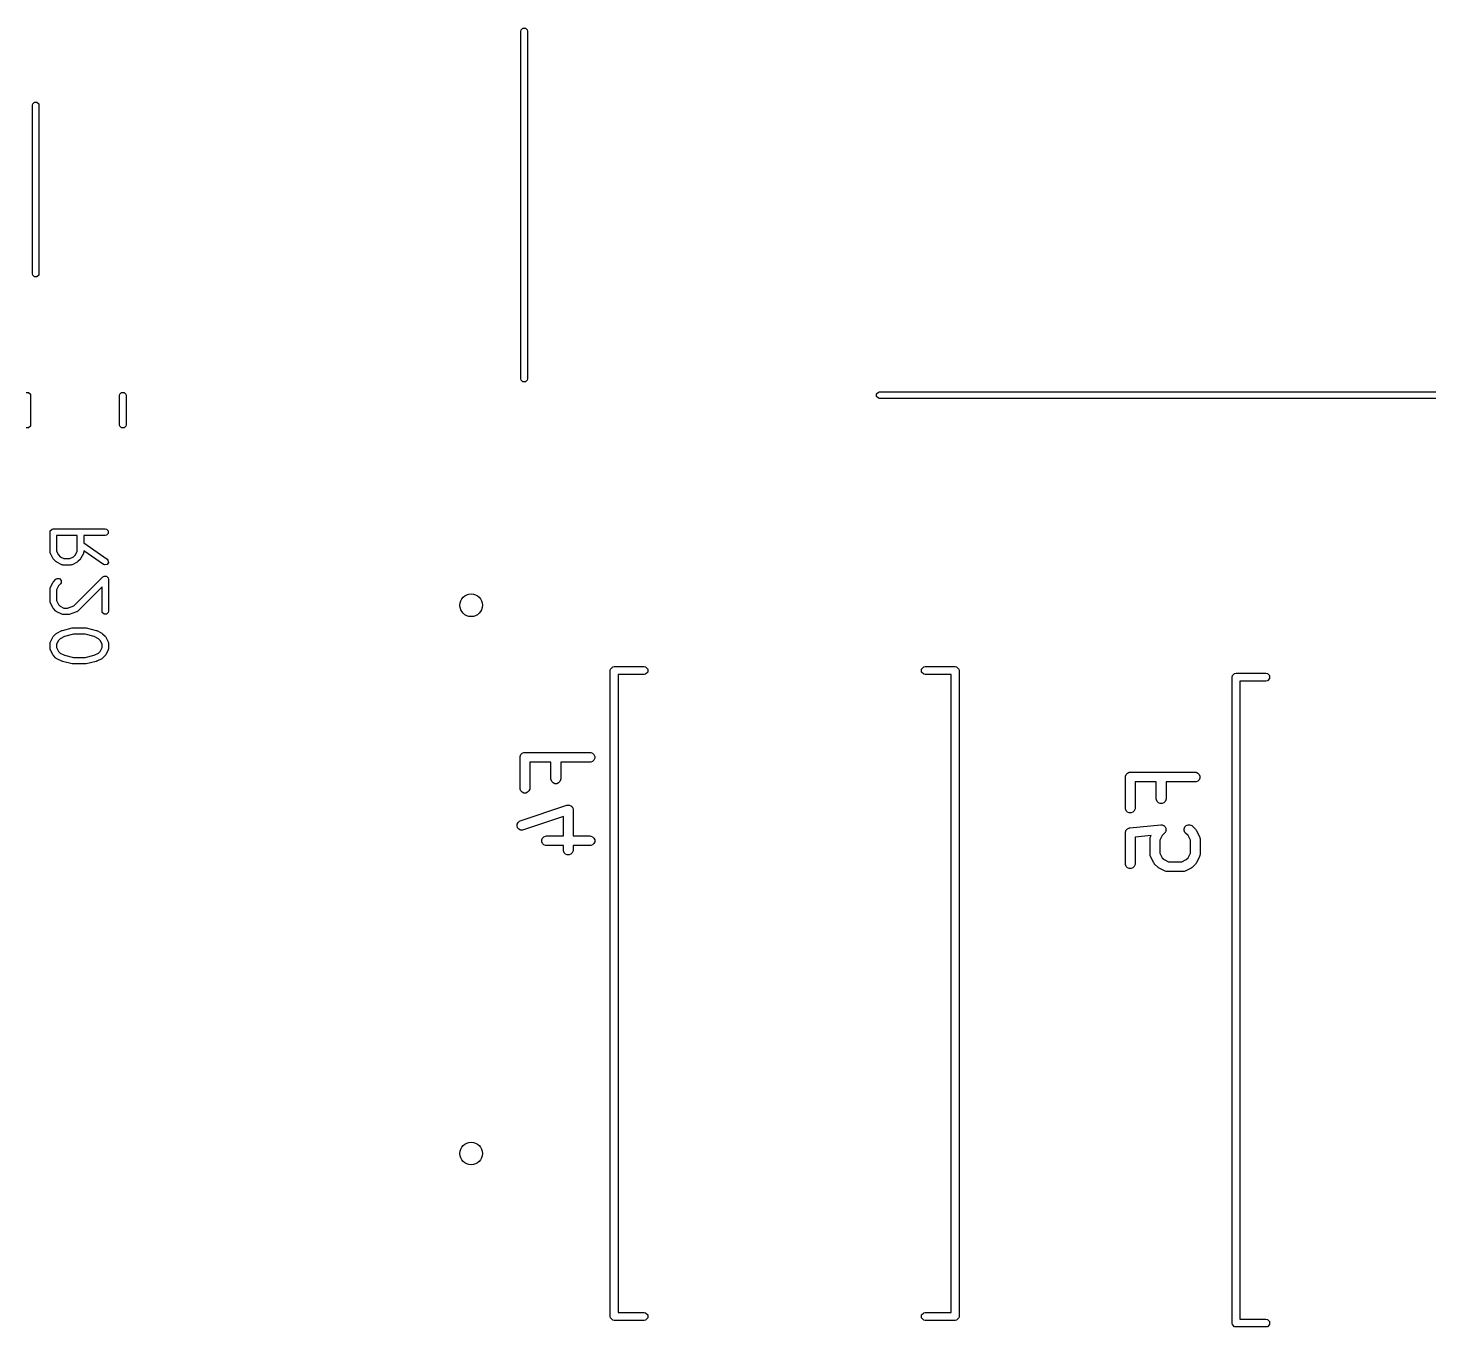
# Model space of a CAD drawing. Header units: inches. Extents: x 0.38 to 5.39, y 0.12 to 3.22.
# Drawn here: x 3.542 to 4.391, y 0.158 to 0.945 of the extents above; entities that cross this region are included whole.
import ezdxf

# ---------------------------------------------------------------- set-up
doc = ezdxf.new("R2010")
doc.units = ezdxf.units.IN
doc.header["$MEASUREMENT"] = 0
doc.layers.add('BLACK', color=250, linetype='CONTINUOUS')

msp = doc.modelspace()

# ---------------------------------------------------------------- linework, layer by layer
at = {"layer": 'BLACK', "linetype": 'CONTINUOUS'}
for p, q in [((3.84065, 0.94356), (3.8408, 0.94431)), ((3.84065, 0.73256), (3.84065, 0.94356)), ((3.8408, 0.94431), (3.84187, 0.94538)), ((3.84187, 0.94538), (3.84338, 0.94538)), ((3.84338, 0.94538), (3.84444, 0.94431)), ((3.84444, 0.94431), (3.84459, 0.94356)), ((3.84459, 0.94356), (3.84459, 0.73256)), ((3.54461, 0.89941), (3.54568, 0.90048)), ((3.54568, 0.90048), (3.54718, 0.90048)), ((3.54718, 0.90048), (3.54825, 0.89941)), ((3.54446, 0.89866), (3.54461, 0.89941)), ((3.54446, 0.86717), (3.54446, 0.89866)), ((3.54825, 0.89941), (3.5484, 0.89866)), ((3.5484, 0.89866), (3.5484, 0.86717)), ((3.54446, 0.7963), (3.54446, 0.86717)), ((3.5484, 0.86717), (3.5484, 0.7963)), ((3.54461, 0.79555), (3.54446, 0.7963)), ((3.54568, 0.79448), (3.54461, 0.79555)), ((3.54718, 0.79448), (3.54568, 0.79448)), ((3.54825, 0.79555), (3.54718, 0.79448)), ((3.5484, 0.7963), (3.54825, 0.79555)), ((3.8408, 0.73181), (3.84065, 0.73256)), ((3.84187, 0.73074), (3.8408, 0.73181)), ((3.84338, 0.73074), (3.84187, 0.73074)), ((3.84444, 0.73181), (3.84338, 0.73074)), ((3.84459, 0.73256), (3.84444, 0.73181)), ((3.54062, 0.72438), (3.54213, 0.72438)), ((3.54213, 0.72438), (3.5432, 0.72331)), ((3.5432, 0.72331), (3.54335, 0.72256)), ((3.54335, 0.72256), (3.54335, 0.70468)), ((3.59728, 0.72256), (3.59743, 0.72331)), ((3.59728, 0.70468), (3.59728, 0.72256)), ((3.59743, 0.72331), (3.5985, 0.72438)), ((3.5985, 0.72438), (3.60001, 0.72438)), ((3.60001, 0.72438), (3.60107, 0.72331)), ((3.60107, 0.72331), (3.60122, 0.72256)), ((3.60122, 0.72256), (3.60122, 0.70468)), ((4.0563, 0.72343), (4.05737, 0.7245)), ((4.0563, 0.72192), (4.0563, 0.72343)), ((4.05737, 0.7245), (4.05812, 0.72465)), ((4.05812, 0.72465), (4.78862, 0.72465)), ((4.05737, 0.72086), (4.0563, 0.72192)), ((4.05812, 0.72071), (4.05737, 0.72086)), ((4.78862, 0.72071), (4.05812, 0.72071)), ((3.54213, 0.70286), (3.54062, 0.70286)), ((3.5432, 0.70393), (3.54213, 0.70286)), ((3.54335, 0.70468), (3.5432, 0.70393)), ((3.59743, 0.70393), (3.59728, 0.70468)), ((3.5985, 0.70286), (3.59743, 0.70393)), ((3.60001, 0.70286), (3.5985, 0.70286)), ((3.60107, 0.70393), (3.60001, 0.70286)), ((3.60122, 0.70468), (3.60107, 0.70393)), ((3.55515, 0.63966), (3.5553, 0.64042)), ((3.55515, 0.62766), (3.55515, 0.63966)), ((3.5553, 0.64042), (3.55637, 0.64148)), ((3.55637, 0.64148), (3.55712, 0.64163)), ((3.55712, 0.64163), (3.58862, 0.64163)), ((3.57165, 0.63769), (3.55909, 0.63769)), ((3.55909, 0.63769), (3.55909, 0.62813)), ((3.57165, 0.62813), (3.57165, 0.63769)), ((3.58862, 0.63769), (3.57559, 0.63769)), ((3.57559, 0.63769), (3.57559, 0.63319)), ((3.58862, 0.64163), (3.58937, 0.64148)), ((3.58937, 0.63784), (3.58862, 0.63769)), ((3.58937, 0.64148), (3.59044, 0.64042)), ((3.59044, 0.63891), (3.58937, 0.63784)), ((3.59044, 0.64042), (3.59044, 0.63891)), ((3.57559, 0.63319), (3.58975, 0.62328)), ((3.55517, 0.62757), (3.55515, 0.62766)), ((3.55516, 0.62752), (3.55517, 0.62757)), ((3.55524, 0.62722), (3.55516, 0.62752)), ((3.5553, 0.62691), (3.55524, 0.62722)), ((3.55534, 0.62688), (3.5553, 0.62691)), ((3.55536, 0.62678), (3.55534, 0.62688)), ((3.55686, 0.62378), (3.55536, 0.62678)), ((3.55705, 0.62353), (3.55686, 0.62378)), ((3.55723, 0.62327), (3.55705, 0.62353)), ((3.55873, 0.62177), (3.55723, 0.62327)), ((3.55899, 0.6216), (3.55873, 0.62177)), ((3.55924, 0.6214), (3.55899, 0.6216)), ((3.55909, 0.62813), (3.56024, 0.62583)), ((3.56224, 0.6199), (3.55924, 0.6214)), ((3.56024, 0.62583), (3.56129, 0.62478)), ((3.56129, 0.62478), (3.56359, 0.62363)), ((3.56359, 0.62363), (3.56716, 0.62363)), ((3.56716, 0.62363), (3.56945, 0.62478)), ((3.5715, 0.6214), (3.5685, 0.6199)), ((3.56945, 0.62478), (3.5705, 0.62583)), ((3.5705, 0.62583), (3.57165, 0.62813)), ((3.57175, 0.6216), (3.5715, 0.6214)), ((3.57201, 0.62177), (3.57175, 0.6216)), ((3.57351, 0.62327), (3.57201, 0.62177)), ((3.57369, 0.62353), (3.57351, 0.62327)), ((3.57388, 0.62378), (3.57369, 0.62353)), ((3.57538, 0.62678), (3.57388, 0.62378)), ((3.57541, 0.62688), (3.57538, 0.62678)), ((3.57544, 0.62691), (3.57541, 0.62688)), ((3.5755, 0.62722), (3.57544, 0.62691)), ((3.57558, 0.62752), (3.5755, 0.62722)), ((3.57559, 0.62766), (3.57557, 0.62757)), ((3.57557, 0.62757), (3.57558, 0.62752)), ((3.58749, 0.62005), (3.57559, 0.62838)), ((3.57559, 0.62838), (3.57559, 0.62766)), ((3.59054, 0.62124), (3.58968, 0.62)), ((3.58975, 0.62328), (3.59028, 0.62272)), ((3.59028, 0.62272), (3.59054, 0.62124)), ((3.56234, 0.61988), (3.56224, 0.6199)), ((3.56237, 0.61985), (3.56234, 0.61988)), ((3.56268, 0.61978), (3.56237, 0.61985)), ((3.56298, 0.6197), (3.56268, 0.61978)), ((3.56302, 0.61972), (3.56298, 0.6197)), ((3.56312, 0.6197), (3.56302, 0.61972)), ((3.56762, 0.6197), (3.56312, 0.6197)), ((3.56772, 0.61972), (3.56762, 0.6197)), ((3.56776, 0.6197), (3.56772, 0.61972)), ((3.56806, 0.61978), (3.56776, 0.6197)), ((3.56837, 0.61985), (3.56806, 0.61978)), ((3.56841, 0.61988), (3.56837, 0.61985)), ((3.5685, 0.6199), (3.56841, 0.61988)), ((3.56956, 0.59489), (3.58723, 0.61256)), ((3.58723, 0.61256), (3.58786, 0.61298)), ((3.58819, 0.61974), (3.58749, 0.62005)), ((3.58786, 0.61298), (3.58937, 0.61298)), ((3.58968, 0.62), (3.58819, 0.61974)), ((3.58937, 0.61298), (3.59044, 0.61192)), ((3.59044, 0.61192), (3.59059, 0.61117)), ((3.55515, 0.60517), (3.55517, 0.60526)), ((3.55515, 0.59767), (3.55515, 0.60517)), ((3.55516, 0.60531), (3.55524, 0.60561)), ((3.55517, 0.60526), (3.55516, 0.60531)), ((3.55524, 0.60561), (3.5553, 0.60592)), ((3.5553, 0.60592), (3.55534, 0.60595)), ((3.55534, 0.60595), (3.55536, 0.60605)), ((3.55536, 0.60605), (3.55686, 0.60905)), ((3.55686, 0.60905), (3.55705, 0.6093)), ((3.55705, 0.6093), (3.55723, 0.60956)), ((3.55723, 0.60956), (3.55873, 0.61106)), ((3.55873, 0.61106), (3.55937, 0.61148)), ((3.56024, 0.607), (3.55909, 0.6047)), ((3.55909, 0.6047), (3.55909, 0.59813)), ((3.55937, 0.61148), (3.56087, 0.61148)), ((3.56151, 0.60827), (3.56024, 0.607)), ((3.56087, 0.61148), (3.56194, 0.61042)), ((3.56194, 0.60891), (3.56151, 0.60827)), ((3.56194, 0.61042), (3.56194, 0.60891)), ((3.58665, 0.60641), (3.57201, 0.59178)), ((3.58665, 0.59167), (3.58665, 0.60641)), ((3.59059, 0.61117), (3.59059, 0.59167)), ((3.55517, 0.59757), (3.55515, 0.59767)), ((3.55516, 0.59753), (3.55517, 0.59757)), ((3.55524, 0.59722), (3.55516, 0.59753)), ((3.5553, 0.59691), (3.55524, 0.59722)), ((3.55534, 0.59688), (3.5553, 0.59691)), ((3.55536, 0.59679), (3.55534, 0.59688)), ((3.55686, 0.59379), (3.55536, 0.59679)), ((3.55909, 0.59813), (3.56024, 0.59583)), ((3.56024, 0.59583), (3.56129, 0.59479)), ((3.56129, 0.59479), (3.56359, 0.59364)), ((3.5658, 0.59364), (3.56956, 0.59489)), ((3.55705, 0.59354), (3.55686, 0.59379)), ((3.55723, 0.59328), (3.55705, 0.59354)), ((3.55873, 0.59178), (3.55723, 0.59328)), ((3.55899, 0.5916), (3.55873, 0.59178)), ((3.55924, 0.59141), (3.55899, 0.5916)), ((3.56224, 0.58991), (3.55924, 0.59141)), ((3.56234, 0.58988), (3.56224, 0.58991)), ((3.56237, 0.58985), (3.56234, 0.58988)), ((3.56268, 0.58979), (3.56237, 0.58985)), ((3.56298, 0.58971), (3.56268, 0.58979)), ((3.56302, 0.58972), (3.56298, 0.58971)), ((3.56312, 0.5897), (3.56302, 0.58972)), ((3.56612, 0.5897), (3.56312, 0.5897)), ((3.56359, 0.59364), (3.5658, 0.59364)), ((3.56643, 0.58976), (3.56612, 0.5897)), ((3.56674, 0.5898), (3.56643, 0.58976)), ((3.57124, 0.5913), (3.56674, 0.5898)), ((3.57133, 0.59135), (3.57124, 0.5913)), ((3.57137, 0.59135), (3.57133, 0.59135)), ((3.57164, 0.59152), (3.57137, 0.59135)), ((3.57191, 0.59168), (3.57164, 0.59152)), ((3.57193, 0.59172), (3.57191, 0.59168)), ((3.57201, 0.59178), (3.57193, 0.59172)), ((3.5868, 0.59092), (3.58665, 0.59167)), ((3.58786, 0.58985), (3.5868, 0.59092)), ((3.58937, 0.58985), (3.58786, 0.58985)), ((3.59044, 0.59092), (3.58937, 0.58985)), ((3.59059, 0.59167), (3.59044, 0.59092)), ((3.55723, 0.57656), (3.55873, 0.57806)), ((3.55873, 0.57806), (3.55899, 0.57824)), ((3.55899, 0.57824), (3.55924, 0.57843)), ((3.55924, 0.57843), (3.56224, 0.57993)), ((3.56224, 0.57993), (3.56245, 0.57999)), ((3.56245, 0.57999), (3.56264, 0.58008)), ((3.56264, 0.58008), (3.56864, 0.58158)), ((3.56936, 0.5777), (3.56381, 0.57631)), ((3.56864, 0.58158), (3.56888, 0.58159)), ((3.56888, 0.58159), (3.56912, 0.58164)), ((3.56912, 0.58164), (3.57662, 0.58164)), ((3.57638, 0.5777), (3.56936, 0.5777)), ((3.58193, 0.57631), (3.57638, 0.5777)), ((3.57662, 0.58164), (3.57686, 0.58159)), ((3.57686, 0.58159), (3.5771, 0.58158)), ((3.5771, 0.58158), (3.5831, 0.58008)), ((3.5831, 0.58008), (3.58329, 0.57999)), ((3.58329, 0.57999), (3.5835, 0.57993)), ((3.5835, 0.57993), (3.5865, 0.57843)), ((3.5865, 0.57843), (3.58675, 0.57824)), ((3.58675, 0.57824), (3.58701, 0.57806)), ((3.58701, 0.57806), (3.58851, 0.57656)), ((3.55515, 0.57217), (3.55517, 0.57227)), ((3.55515, 0.56917), (3.55515, 0.57217)), ((3.55517, 0.56907), (3.55515, 0.56917)), ((3.55516, 0.57231), (3.55524, 0.57261)), ((3.55517, 0.57227), (3.55516, 0.57231)), ((3.55524, 0.57261), (3.5553, 0.57292)), ((3.5553, 0.57292), (3.55534, 0.57296)), ((3.55534, 0.57296), (3.55536, 0.57305)), ((3.55536, 0.57305), (3.55686, 0.57605)), ((3.55686, 0.57605), (3.55705, 0.5763)), ((3.55705, 0.5763), (3.55723, 0.57656)), ((3.56024, 0.574), (3.55909, 0.57171)), ((3.55909, 0.57171), (3.55909, 0.56964)), ((3.55909, 0.56964), (3.56024, 0.56734)), ((3.56129, 0.57505), (3.56024, 0.574)), ((3.56381, 0.57631), (3.56129, 0.57505)), ((3.58445, 0.57505), (3.58193, 0.57631)), ((3.5855, 0.574), (3.58445, 0.57505)), ((3.58665, 0.57171), (3.5855, 0.574)), ((3.5855, 0.56734), (3.58665, 0.56964)), ((3.58665, 0.56964), (3.58665, 0.57171)), ((3.58851, 0.57656), (3.58869, 0.5763)), ((3.58869, 0.5763), (3.58888, 0.57605)), ((3.58888, 0.57605), (3.59038, 0.57305)), ((3.59038, 0.57305), (3.5904, 0.57296)), ((3.5904, 0.57296), (3.59044, 0.57292)), ((3.59044, 0.57292), (3.5905, 0.57261)), ((3.5905, 0.57261), (3.59058, 0.57231)), ((3.59058, 0.57231), (3.59057, 0.57227)), ((3.59057, 0.57227), (3.59059, 0.57217)), ((3.59059, 0.56917), (3.59057, 0.56907)), ((3.59059, 0.57217), (3.59059, 0.56917)), ((3.55516, 0.56903), (3.55517, 0.56907)), ((3.55524, 0.56873), (3.55516, 0.56903)), ((3.5553, 0.56842), (3.55524, 0.56873)), ((3.55534, 0.56839), (3.5553, 0.56842)), ((3.55536, 0.56829), (3.55534, 0.56839)), ((3.55686, 0.56529), (3.55536, 0.56829)), ((3.55705, 0.56504), (3.55686, 0.56529)), ((3.55723, 0.56478), (3.55705, 0.56504)), ((3.55873, 0.56328), (3.55723, 0.56478)), ((3.55899, 0.5631), (3.55873, 0.56328)), ((3.55924, 0.56291), (3.55899, 0.5631)), ((3.56224, 0.56141), (3.55924, 0.56291)), ((3.56024, 0.56734), (3.56129, 0.56629)), ((3.56129, 0.56629), (3.56381, 0.56503)), ((3.56245, 0.56135), (3.56224, 0.56141)), ((3.56264, 0.56126), (3.56245, 0.56135)), ((3.56864, 0.55976), (3.56264, 0.56126)), ((3.56381, 0.56503), (3.56936, 0.56364)), ((3.56936, 0.56364), (3.57638, 0.56364)), ((3.57638, 0.56364), (3.58193, 0.56503)), ((3.5831, 0.56126), (3.5771, 0.55976)), ((3.58193, 0.56503), (3.58445, 0.56629)), ((3.58329, 0.56135), (3.5831, 0.56126)), ((3.5835, 0.56141), (3.58329, 0.56135)), ((3.5865, 0.56291), (3.5835, 0.56141)), ((3.58445, 0.56629), (3.5855, 0.56734)), ((3.58675, 0.5631), (3.5865, 0.56291)), ((3.58701, 0.56328), (3.58675, 0.5631)), ((3.58851, 0.56478), (3.58701, 0.56328)), ((3.58869, 0.56504), (3.58851, 0.56478)), ((3.58888, 0.56529), (3.58869, 0.56504)), ((3.59038, 0.56829), (3.58888, 0.56529)), ((3.5904, 0.56839), (3.59038, 0.56829)), ((3.59044, 0.56842), (3.5904, 0.56839)), ((3.5905, 0.56873), (3.59044, 0.56842)), ((3.59058, 0.56903), (3.5905, 0.56873)), ((3.59057, 0.56907), (3.59058, 0.56903)), ((3.56888, 0.55975), (3.56864, 0.55976)), ((3.56912, 0.5597), (3.56888, 0.55975)), ((3.57662, 0.5597), (3.56912, 0.5597)), ((3.57686, 0.55975), (3.57662, 0.5597)), ((3.5771, 0.55976), (3.57686, 0.55975)), ((3.89483, 0.55572), (3.89501, 0.55663)), ((3.89483, 0.16399), (3.89483, 0.55572)), ((3.89501, 0.55663), (3.89629, 0.55791)), ((3.89629, 0.55791), (3.8972, 0.55809)), ((3.8972, 0.55809), (3.91531, 0.55809)), ((3.91531, 0.55336), (3.89956, 0.55336)), ((3.89956, 0.55336), (3.89956, 0.16635)), ((3.91531, 0.55809), (3.91621, 0.55791)), ((3.91621, 0.55354), (3.91531, 0.55336)), ((3.91621, 0.55791), (3.91749, 0.55663)), ((3.91749, 0.55482), (3.91621, 0.55354)), ((3.91749, 0.55663), (3.91749, 0.55482)), ((4.0836, 0.55663), (4.08488, 0.55791)), ((4.0836, 0.55482), (4.0836, 0.55663)), ((4.08488, 0.55354), (4.0836, 0.55482)), ((4.08488, 0.55791), (4.08578, 0.55809)), ((4.08578, 0.55336), (4.08488, 0.55354)), ((4.08578, 0.55809), (4.10389, 0.55809)), ((4.10153, 0.55336), (4.08578, 0.55336)), ((4.10153, 0.16635), (4.10153, 0.55336)), ((4.10389, 0.55809), (4.10479, 0.55791)), ((4.10479, 0.55791), (4.10607, 0.55663)), ((4.10607, 0.55663), (4.10625, 0.55572)), ((4.10625, 0.55572), (4.10625, 0.16399)), ((4.27183, 0.55172), (4.27201, 0.55263)), ((4.27201, 0.55263), (4.27329, 0.55391)), ((4.27329, 0.55391), (4.2742, 0.55409)), ((4.2742, 0.55409), (4.29231, 0.55409)), ((4.29231, 0.55409), (4.29321, 0.55391)), ((4.29321, 0.55391), (4.29449, 0.55263)), ((4.29449, 0.55263), (4.29449, 0.55082)), ((4.27183, 0.15999), (4.27183, 0.55172)), ((4.29231, 0.54936), (4.27656, 0.54936)), ((4.27656, 0.54936), (4.27656, 0.16235)), ((4.29321, 0.54954), (4.29231, 0.54936)), ((4.29449, 0.55082), (4.29321, 0.54954)), ((3.84013, 0.50311), (3.84018, 0.50368)), ((3.84013, 0.48436), (3.84013, 0.50311)), ((3.84018, 0.50368), (3.84062, 0.50475)), ((3.84062, 0.50475), (3.84144, 0.50556)), ((3.84144, 0.50556), (3.8425, 0.506)), ((3.8425, 0.506), (3.84308, 0.50606)), ((3.84308, 0.50606), (3.88245, 0.50606)), ((3.88245, 0.50606), (3.88303, 0.506)), ((3.88303, 0.506), (3.88409, 0.50556)), ((3.88409, 0.50556), (3.8849, 0.50475)), ((3.8849, 0.50146), (3.88409, 0.50065)), ((3.8849, 0.50475), (3.88535, 0.50368)), ((3.88535, 0.50253), (3.8849, 0.50146)), ((3.88535, 0.50368), (3.88535, 0.50253)), ((3.85887, 0.50015), (3.84603, 0.50015)), ((3.84603, 0.50015), (3.84603, 0.48436)), ((3.85887, 0.48998), (3.85887, 0.50015)), ((3.88245, 0.50015), (3.86478, 0.50015)), ((3.86478, 0.50015), (3.86478, 0.48998)), ((3.88303, 0.50021), (3.88245, 0.50015)), ((3.88409, 0.50065), (3.88303, 0.50021)), ((4.20718, 0.49168), (4.20762, 0.49275)), ((4.20762, 0.49275), (4.20844, 0.49356)), ((4.20844, 0.49356), (4.2095, 0.494)), ((4.2095, 0.494), (4.21008, 0.49406)), ((4.21008, 0.49406), (4.24945, 0.49406)), ((4.24945, 0.49406), (4.25003, 0.494)), ((4.25003, 0.494), (4.25109, 0.49356)), ((4.25109, 0.49356), (4.2519, 0.49275)), ((4.2519, 0.49275), (4.25235, 0.49168)), ((3.84018, 0.48378), (3.84013, 0.48436)), ((3.84603, 0.48436), (3.84598, 0.48378)), ((3.85893, 0.48941), (3.85887, 0.48998)), ((3.85937, 0.48834), (3.85893, 0.48941)), ((3.86019, 0.48753), (3.85937, 0.48834)), ((3.86125, 0.48709), (3.86019, 0.48753)), ((3.8624, 0.48709), (3.86125, 0.48709)), ((3.86347, 0.48753), (3.8624, 0.48709)), ((3.86428, 0.48834), (3.86347, 0.48753)), ((3.86472, 0.48941), (3.86428, 0.48834)), ((3.86478, 0.48998), (3.86472, 0.48941)), ((4.20713, 0.49111), (4.20718, 0.49168)), ((4.20713, 0.47236), (4.20713, 0.49111)), ((4.22587, 0.48815), (4.21303, 0.48815)), ((4.21303, 0.48815), (4.21303, 0.47236)), ((4.22587, 0.47798), (4.22587, 0.48815)), ((4.24945, 0.48815), (4.23178, 0.48815)), ((4.23178, 0.48815), (4.23178, 0.47798)), ((4.25003, 0.48821), (4.24945, 0.48815)), ((4.25109, 0.48865), (4.25003, 0.48821)), ((4.2519, 0.48946), (4.25109, 0.48865)), ((4.25235, 0.49053), (4.2519, 0.48946)), ((4.25235, 0.49168), (4.25235, 0.49053)), ((3.84062, 0.48272), (3.84018, 0.48378)), ((3.84144, 0.4819), (3.84062, 0.48272)), ((3.8425, 0.48146), (3.84144, 0.4819)), ((3.84366, 0.48146), (3.8425, 0.48146)), ((3.84472, 0.4819), (3.84366, 0.48146)), ((3.84553, 0.48272), (3.84472, 0.4819)), ((3.84598, 0.48378), (3.84553, 0.48272)), ((4.22593, 0.47741), (4.22587, 0.47798)), ((4.22637, 0.47634), (4.22593, 0.47741)), ((4.22719, 0.47553), (4.22637, 0.47634)), ((4.23128, 0.47634), (4.23047, 0.47553)), ((4.23172, 0.47741), (4.23128, 0.47634)), ((4.23178, 0.47798), (4.23172, 0.47741)), ((3.84027, 0.46466), (3.86839, 0.47404)), ((3.86839, 0.47404), (3.86868, 0.4741)), ((3.86868, 0.4741), (3.86875, 0.47413)), ((3.86875, 0.47413), (3.86881, 0.47413)), ((3.86881, 0.47413), (3.86896, 0.47416)), ((3.86896, 0.47416), (3.86943, 0.47413)), ((3.86943, 0.47413), (3.8699, 0.47413)), ((3.8699, 0.47413), (3.87, 0.47409)), ((3.87, 0.47409), (3.87011, 0.47408)), ((3.87011, 0.47408), (3.87053, 0.47387)), ((3.87053, 0.47387), (3.87097, 0.47369)), ((3.87097, 0.47369), (3.87104, 0.47361)), ((3.87104, 0.47361), (3.87114, 0.47357)), ((3.87114, 0.47357), (3.87145, 0.47321)), ((3.87145, 0.47321), (3.87178, 0.47287)), ((3.87178, 0.47287), (3.87182, 0.47278)), ((3.87182, 0.47278), (3.87189, 0.4727)), ((3.87189, 0.4727), (3.87204, 0.47225)), ((3.87204, 0.47225), (3.87222, 0.47181)), ((3.87222, 0.47181), (3.87224, 0.47166)), ((3.87224, 0.47166), (3.87226, 0.4716)), ((3.87226, 0.4716), (3.87225, 0.47153)), ((3.87225, 0.47153), (3.87228, 0.47123)), ((3.87228, 0.47123), (3.87228, 0.45544)), ((4.20718, 0.47178), (4.20713, 0.47236)), ((4.20762, 0.47072), (4.20718, 0.47178)), ((4.20844, 0.4699), (4.20762, 0.47072)), ((4.2095, 0.46946), (4.20844, 0.4699)), ((4.21066, 0.46946), (4.2095, 0.46946)), ((4.21172, 0.4699), (4.21066, 0.46946)), ((4.21253, 0.47072), (4.21172, 0.4699)), ((4.21298, 0.47178), (4.21253, 0.47072)), ((4.21303, 0.47236), (4.21298, 0.47178)), ((4.22825, 0.47509), (4.22719, 0.47553)), ((4.2294, 0.47509), (4.22825, 0.47509)), ((4.23047, 0.47553), (4.2294, 0.47509)), ((3.83828, 0.46149), (3.83836, 0.46264)), ((3.83864, 0.4604), (3.83828, 0.46149)), ((3.83836, 0.46264), (3.83887, 0.46367)), ((3.83939, 0.45953), (3.83864, 0.4604)), ((3.83887, 0.46367), (3.83974, 0.46443)), ((3.84042, 0.45901), (3.83939, 0.45953)), ((3.83974, 0.46443), (3.84027, 0.46466)), ((3.84157, 0.45893), (3.84042, 0.45901)), ((3.84214, 0.45906), (3.84157, 0.45893)), ((3.86637, 0.46714), (3.84214, 0.45906)), ((3.86637, 0.45544), (3.86637, 0.46714)), ((4.20735, 0.45833), (4.20747, 0.45875)), ((4.20747, 0.45875), (4.20757, 0.45886)), ((4.20757, 0.45886), (4.20762, 0.459)), ((4.20762, 0.459), (4.20793, 0.4593)), ((4.20793, 0.4593), (4.2082, 0.45964)), ((4.2082, 0.45964), (4.20833, 0.45971)), ((4.20833, 0.45971), (4.20844, 0.45981)), ((4.20844, 0.45981), (4.20884, 0.45998)), ((4.20884, 0.45998), (4.20922, 0.46018)), ((4.20922, 0.46018), (4.20944, 0.46023)), ((4.20944, 0.46023), (4.2095, 0.46026)), ((4.2095, 0.46026), (4.20958, 0.46026)), ((4.20958, 0.46026), (4.20979, 0.4603)), ((4.20979, 0.4603), (4.22853, 0.46217)), ((4.22853, 0.46217), (4.22911, 0.46217)), ((4.22911, 0.46217), (4.22925, 0.46213)), ((4.22925, 0.46213), (4.2294, 0.46213)), ((4.2294, 0.46213), (4.2298, 0.46196)), ((4.2298, 0.46196), (4.23022, 0.46184)), ((4.23022, 0.46184), (4.23033, 0.46175)), ((4.23033, 0.46175), (4.23047, 0.46169)), ((4.23047, 0.46169), (4.23077, 0.46138)), ((4.23077, 0.46138), (4.23111, 0.46111)), ((4.23111, 0.46111), (4.23118, 0.46098)), ((4.23118, 0.46098), (4.23128, 0.46087)), ((4.23128, 0.46087), (4.23145, 0.46048)), ((4.23145, 0.46048), (4.23165, 0.4601)), ((4.23165, 0.4601), (4.23167, 0.45995)), ((4.23167, 0.45995), (4.23172, 0.45981)), ((4.23172, 0.45981), (4.23172, 0.45938)), ((4.23172, 0.45938), (4.23177, 0.45895)), ((4.23177, 0.45895), (4.23172, 0.45881)), ((4.23172, 0.45881), (4.23172, 0.45866)), ((4.2428, 0.45981), (4.24324, 0.46087)), ((4.2428, 0.45866), (4.2428, 0.45981)), ((4.24324, 0.46087), (4.24406, 0.46169)), ((4.24406, 0.46169), (4.24512, 0.46213)), ((4.24512, 0.46213), (4.24628, 0.46213)), ((4.24628, 0.46213), (4.24734, 0.46169)), ((4.24734, 0.46169), (4.24779, 0.46132)), ((4.24779, 0.46132), (4.24966, 0.45945)), ((4.24966, 0.45945), (4.24985, 0.45922)), ((4.24985, 0.45922), (4.24991, 0.45917)), ((4.24991, 0.45917), (4.24996, 0.45908)), ((4.24996, 0.45908), (4.25003, 0.459)), ((4.25003, 0.459), (4.25006, 0.45893)), ((4.25006, 0.45893), (4.25022, 0.45868)), ((4.25022, 0.45868), (4.25209, 0.45493)), ((3.85331, 0.45306), (3.85375, 0.45413)), ((3.85331, 0.45191), (3.85331, 0.45306)), ((3.85375, 0.45085), (3.85331, 0.45191)), ((3.85375, 0.45413), (3.85456, 0.45494)), ((3.85456, 0.45003), (3.85375, 0.45085)), ((3.85456, 0.45494), (3.85563, 0.45538)), ((3.85563, 0.45538), (3.8562, 0.45544)), ((3.8562, 0.45544), (3.86637, 0.45544)), ((3.87228, 0.45544), (3.88245, 0.45544)), ((3.88245, 0.45544), (3.88303, 0.45538)), ((3.88303, 0.45538), (3.88409, 0.45494)), ((3.88409, 0.45494), (3.8849, 0.45413)), ((3.8849, 0.45085), (3.88409, 0.45003)), ((3.8849, 0.45413), (3.88535, 0.45306)), ((3.88535, 0.45191), (3.8849, 0.45085)), ((3.88535, 0.45306), (3.88535, 0.45191)), ((4.20713, 0.45736), (4.20715, 0.45757)), ((4.20713, 0.43861), (4.20713, 0.45736)), ((4.20714, 0.45764), (4.20716, 0.45771)), ((4.20715, 0.45757), (4.20714, 0.45764)), ((4.20716, 0.45771), (4.20718, 0.45794)), ((4.20718, 0.45794), (4.20735, 0.45833)), ((4.2228, 0.45566), (4.21303, 0.45469)), ((4.21303, 0.45469), (4.21303, 0.43861)), ((4.22212, 0.45361), (4.22218, 0.45419)), ((4.22212, 0.44424), (4.22212, 0.45361)), ((4.22218, 0.45419), (4.22222, 0.45428)), ((4.22222, 0.45428), (4.22223, 0.45439)), ((4.22223, 0.45439), (4.22244, 0.45493)), ((4.22244, 0.45493), (4.2228, 0.45566)), ((4.22938, 0.45561), (4.22803, 0.45291)), ((4.22803, 0.45291), (4.22803, 0.44493)), ((4.23092, 0.45715), (4.22938, 0.45561)), ((4.23128, 0.45759), (4.23092, 0.45715)), ((4.23134, 0.45773), (4.23128, 0.45759)), ((4.23143, 0.45785), (4.23134, 0.45773)), ((4.23156, 0.45826), (4.23143, 0.45785)), ((4.23172, 0.45866), (4.23156, 0.45826)), ((4.24324, 0.45759), (4.2428, 0.45866)), ((4.24361, 0.45715), (4.24324, 0.45759)), ((4.24515, 0.45561), (4.24361, 0.45715)), ((4.2465, 0.45291), (4.24515, 0.45561)), ((4.2465, 0.44493), (4.2465, 0.45291)), ((4.25209, 0.45493), (4.2523, 0.45439)), ((4.2523, 0.45439), (4.2523, 0.45428)), ((4.2523, 0.45428), (4.25235, 0.45419)), ((4.25235, 0.45419), (4.2524, 0.45361)), ((4.2524, 0.45361), (4.2524, 0.44424)), ((3.85563, 0.44959), (3.85456, 0.45003)), ((3.8562, 0.44953), (3.85563, 0.44959)), ((3.86637, 0.44953), (3.8562, 0.44953)), ((3.86637, 0.44686), (3.86637, 0.44953)), ((3.86643, 0.44629), (3.86637, 0.44686)), ((3.86687, 0.44522), (3.86643, 0.44629)), ((3.86769, 0.44441), (3.86687, 0.44522)), ((3.86875, 0.44397), (3.86769, 0.44441)), ((3.8699, 0.44397), (3.86875, 0.44397)), ((3.87097, 0.44441), (3.8699, 0.44397)), ((3.87178, 0.44522), (3.87097, 0.44441)), ((3.87222, 0.44629), (3.87178, 0.44522)), ((3.87228, 0.44686), (3.87222, 0.44629)), ((3.88245, 0.44953), (3.87228, 0.44953)), ((3.87228, 0.44953), (3.87228, 0.44686)), ((3.88303, 0.44959), (3.88245, 0.44953)), ((3.88409, 0.45003), (3.88303, 0.44959)), ((4.22218, 0.44366), (4.22212, 0.44424)), ((4.22222, 0.44356), (4.22218, 0.44366)), ((4.22223, 0.44346), (4.22222, 0.44356)), ((4.22244, 0.44292), (4.22223, 0.44346)), ((4.22431, 0.43917), (4.22244, 0.44292)), ((4.22803, 0.44493), (4.22938, 0.44224)), ((4.22938, 0.44224), (4.23058, 0.44104)), ((4.24395, 0.44104), (4.24515, 0.44224)), ((4.24515, 0.44224), (4.2465, 0.44493)), ((4.25209, 0.44292), (4.25022, 0.43917)), ((4.2523, 0.44346), (4.25209, 0.44292)), ((4.25235, 0.44366), (4.2523, 0.44356)), ((4.2523, 0.44356), (4.2523, 0.44346)), ((4.2524, 0.44424), (4.25235, 0.44366)), ((4.20718, 0.43804), (4.20713, 0.43861)), ((4.20762, 0.43697), (4.20718, 0.43804)), ((4.20844, 0.43616), (4.20762, 0.43697)), ((4.2095, 0.43572), (4.20844, 0.43616)), ((4.21066, 0.43572), (4.2095, 0.43572)), ((4.21172, 0.43616), (4.21066, 0.43572)), ((4.21253, 0.43697), (4.21172, 0.43616)), ((4.21298, 0.43804), (4.21253, 0.43697)), ((4.21303, 0.43861), (4.21298, 0.43804)), ((4.22447, 0.43892), (4.22431, 0.43917)), ((4.2245, 0.43885), (4.22447, 0.43892)), ((4.22456, 0.43876), (4.2245, 0.43885)), ((4.22462, 0.43868), (4.22456, 0.43876)), ((4.22468, 0.43862), (4.22462, 0.43868)), ((4.22486, 0.4384), (4.22468, 0.43862)), ((4.22674, 0.43652), (4.22486, 0.4384)), ((4.22697, 0.43634), (4.22674, 0.43652)), ((4.22702, 0.43628), (4.22697, 0.43634)), ((4.22711, 0.43622), (4.22702, 0.43628)), ((4.22719, 0.43616), (4.22711, 0.43622)), ((4.22726, 0.43613), (4.22719, 0.43616)), ((4.22751, 0.43597), (4.22726, 0.43613)), ((4.23126, 0.4341), (4.22751, 0.43597)), ((4.23058, 0.44104), (4.23327, 0.43969)), ((4.2318, 0.43389), (4.23126, 0.4341)), ((4.2319, 0.43388), (4.2318, 0.43389)), ((4.232, 0.43384), (4.2319, 0.43388)), ((4.23258, 0.43378), (4.232, 0.43384)), ((4.24195, 0.43378), (4.23258, 0.43378)), ((4.23327, 0.43969), (4.24125, 0.43969)), ((4.24125, 0.43969), (4.24395, 0.44104)), ((4.24253, 0.43384), (4.24195, 0.43378)), ((4.24262, 0.43388), (4.24253, 0.43384)), ((4.24273, 0.43389), (4.24262, 0.43388)), ((4.24327, 0.4341), (4.24273, 0.43389)), ((4.24702, 0.43597), (4.24327, 0.4341)), ((4.24727, 0.43613), (4.24702, 0.43597)), ((4.24734, 0.43616), (4.24727, 0.43613)), ((4.24742, 0.43622), (4.24734, 0.43616)), ((4.24751, 0.43628), (4.24742, 0.43622)), ((4.24756, 0.43634), (4.24751, 0.43628)), ((4.24779, 0.43652), (4.24756, 0.43634)), ((4.24966, 0.4384), (4.24779, 0.43652)), ((4.24985, 0.43862), (4.24966, 0.4384)), ((4.24991, 0.43868), (4.24985, 0.43862)), ((4.24996, 0.43876), (4.24991, 0.43868)), ((4.25003, 0.43885), (4.24996, 0.43876)), ((4.25006, 0.43892), (4.25003, 0.43885)), ((4.25022, 0.43917), (4.25006, 0.43892)), ((3.89501, 0.16309), (3.89483, 0.16399)), ((3.89629, 0.16181), (3.89501, 0.16309)), ((3.8972, 0.16163), (3.89629, 0.16181)), ((3.91531, 0.16163), (3.8972, 0.16163)), ((3.89956, 0.16635), (3.91531, 0.16635)), ((3.91531, 0.16635), (3.91621, 0.16617)), ((3.91621, 0.16181), (3.91531, 0.16163)), ((3.91621, 0.16617), (3.91749, 0.1649)), ((3.91749, 0.16309), (3.91621, 0.16181)), ((3.91749, 0.1649), (3.91749, 0.16309)), ((4.0836, 0.1649), (4.08488, 0.16617)), ((4.0836, 0.16309), (4.0836, 0.1649)), ((4.08488, 0.16181), (4.0836, 0.16309)), ((4.08488, 0.16617), (4.08578, 0.16635)), ((4.08578, 0.16163), (4.08488, 0.16181)), ((4.08578, 0.16635), (4.10153, 0.16635)), ((4.10389, 0.16163), (4.08578, 0.16163)), ((4.10479, 0.16181), (4.10389, 0.16163)), ((4.10607, 0.16309), (4.10479, 0.16181)), ((4.10625, 0.16399), (4.10607, 0.16309)), ((4.27656, 0.16235), (4.29231, 0.16235)), ((4.29231, 0.16235), (4.29321, 0.16217)), ((4.29321, 0.16217), (4.29449, 0.1609)), ((4.27201, 0.15909), (4.27183, 0.15999)), ((4.27329, 0.15781), (4.27201, 0.15909)), ((4.2742, 0.15763), (4.27329, 0.15781)), ((4.29231, 0.15763), (4.2742, 0.15763)), ((4.29321, 0.15781), (4.29231, 0.15763)), ((4.29449, 0.15909), (4.29321, 0.15781)), ((4.29449, 0.1609), (4.29449, 0.15909))]:
    msp.add_line(p, q, dxfattribs=at)
at = {"layer": 'BLACK'}
for centre in [(3.81047, 0.59531), (3.81047, 0.59531), (3.81047, 0.26283), (3.81047, 0.26283)]:
    msp.add_circle(centre, 0.00689, dxfattribs=at)

doc.saveas('drawing.dxf')
